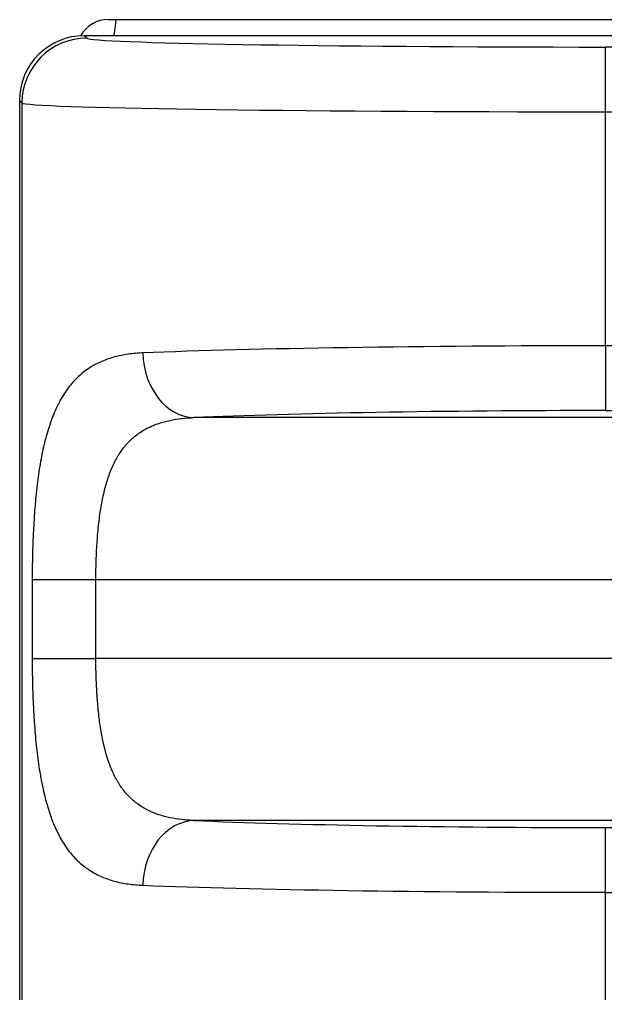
# Model space of a CAD drawing. Header units: millimetres. Extents: x -36 to 4467, y 2 to 3322.
# Drawn here: x 70.57 to 88.65, y 1501.8 to 1531.86 of the extents above; entities that cross this region are included whole.
import ezdxf

# ---------------------------------------------------------------- set-up
doc = ezdxf.new("R2010")
doc.units = ezdxf.units.MM

msp = doc.modelspace()

# ---------------------------------------------------------------- linework, layer by layer
for p, q in [((73.323, 1531.855), (533.822, 1531.855)), ((73.323, 1531.355), (72.572, 1531.355)), ((72.648, 1531.28), (72.572, 1531.355)), ((533.822, 1531.355), (73.323, 1531.355)), ((108.541, 1531.006), (88.645, 1531.006)), ((88.645, 1529.006), (88.645, 1531.006)), ((70.573, 1529.356), (70.573, 1408.355)), ((70.573, 1529.356), (70.648, 1529.28)), ((70.648, 1529.28), (70.648, 1419.573)), ((88.645, 1529.006), (108.541, 1529.006)), ((88.645, 1521.787), (88.645, 1529.006)), ((108.541, 1521.787), (88.645, 1521.787)), ((88.645, 1521.787), (88.645, 1519.788)), ((89.125, 1519.57), (75.963, 1519.57)), ((88.645, 1519.788), (90.543, 1519.788)), ((70.964, 1514.573), (72.929, 1514.573)), ((70.964, 1514.573), (70.964, 1512.138)), ((72.929, 1512.138), (72.929, 1514.573)), ((72.929, 1514.573), (108.792, 1514.573)), ((70.964, 1512.138), (72.929, 1512.138)), ((96.026, 1512.138), (72.929, 1512.138)), ((89.785, 1507.141), (75.963, 1507.141)), ((88.645, 1506.923), (94.331, 1506.923)), ((88.645, 1504.924), (88.645, 1506.923)), ((88.645, 1486.898), (88.645, 1504.924)), ((88.645, 1504.924), (94.331, 1504.924))]:
    msp.add_line(p, q)
msp.add_arc((73.323, 1530.855), 1, 90, 150.227)
for centre, major_axis, ratio, start_param, end_param in [((73.455, 1531.855), (0, 0.5), 0.176327, 3.141593, 4.712389), ((72.573, 1529.355), (-1.415, 1.415), 0.999695, 5.497939, 7.068431), ((72.648, 1529.28), (-1.414, -1.414), 0.999695, 3.927143, 5.497635), ((88.645, 1531.285), (-16, 0), 0.017455, 0.017453, 1.570796), ((88.645, 1529.285), (-18, 0), 0.015516, 0.017453, 1.570796), ((88.645, 1521.228), (-18, 0), 0.031041, 4.712389, 5.627464), ((75.963, 1521.569), (-0.091, 1.998), 0.792305, 1.534846, 3.084361), ((88.645, 1519.229), (-16, 0), 0.034921, 4.712389, 5.627464), ((75.963, 1505.142), (-0.091, -1.998), 0.792305, 3.198824, 4.74834), ((88.645, 1507.482), (-16, 0), 0.034921, 0.655722, 1.570796), ((88.645, 1505.483), (-18, 0), 0.031041, 0.655722, 1.570796)]:
    msp.add_ellipse(centre, major_axis=major_axis, ratio=ratio, start_param=start_param, end_param=end_param)
for points, knots in [([(74.378, 1521.569), (74.223, 1521.562), (74.073, 1521.549), (73.782, 1521.508), (73.642, 1521.479), (73.371, 1521.406), (73.241, 1521.361), (73.053, 1521.28), (72.991, 1521.251), (72.87, 1521.188), (72.812, 1521.154), (72.641, 1521.045), (72.533, 1520.964), (72.329, 1520.782), (72.233, 1520.681), (72.053, 1520.46), (71.969, 1520.339), (71.85, 1520.141), (71.812, 1520.072), (71.738, 1519.929), (71.703, 1519.854), (71.601, 1519.625), (71.54, 1519.462), (71.456, 1519.202), (71.429, 1519.113), (71.391, 1518.976), (71.378, 1518.929), (71.354, 1518.835), (71.342, 1518.787), (71.285, 1518.546), (71.245, 1518.346), (71.174, 1517.931), (71.143, 1517.715), (71.103, 1517.381), (71.091, 1517.267), (71.073, 1517.094), (71.065, 1517.006), (71.057, 1516.918), (71.052, 1516.859), (71.05, 1516.829), (71.028, 1516.56), (71.012, 1516.319), (70.988, 1515.83), (70.979, 1515.583), (70.967, 1515.082), (70.964, 1514.829), (70.964, 1514.573)], [0, 0, 0, 0, 0.0625, 0.0625, 0.125, 0.125, 0.1875, 0.1875, 0.21875, 0.21875, 0.25, 0.25, 0.3125, 0.3125, 0.375, 0.375, 0.4375, 0.4375, 0.46875, 0.46875, 0.5, 0.5, 0.5625, 0.5625, 0.59375, 0.59375, 0.609375, 0.609375, 0.625, 0.625, 0.6875, 0.6875, 0.75, 0.75, 0.78125, 0.78125, 0.796875, 0.804688, 0.804688, 0.8125, 0.8125, 0.875, 0.875, 0.9375, 0.9375, 1, 1, 1, 1]), ([(72.929, 1514.573), (72.929, 1514.663), (72.93, 1514.752), (72.932, 1514.93), (72.934, 1515.019), (72.942, 1515.283), (72.949, 1515.458), (72.971, 1515.804), (72.984, 1515.975), (73.005, 1516.187), (73.009, 1516.229), (73.019, 1516.313), (73.033, 1516.438), (73.05, 1516.56), (73.085, 1516.8), (73.112, 1516.955), (73.176, 1517.256), (73.212, 1517.401), (73.263, 1517.576), (73.274, 1517.611), (73.295, 1517.68), (73.329, 1517.782), (73.365, 1517.879), (73.442, 1518.068), (73.498, 1518.187), (73.575, 1518.327), (73.591, 1518.355), (73.624, 1518.409), (73.64, 1518.435), (73.691, 1518.514), (73.726, 1518.564), (73.835, 1518.708), (73.912, 1518.795), (74.077, 1518.954), (74.164, 1519.025), (74.349, 1519.154), (74.447, 1519.212), (74.601, 1519.288), (74.654, 1519.311), (74.762, 1519.355), (74.817, 1519.375), (74.983, 1519.431), (75.098, 1519.461), (75.334, 1519.51), (75.455, 1519.529), (75.704, 1519.557), (75.832, 1519.566), (75.963, 1519.57)], [0, 0, 0, 0, 0.03125, 0.03125, 0.0625, 0.0625, 0.125, 0.125, 0.1875, 0.1875, 0.203125, 0.203125, 0.21875, 0.25, 0.25, 0.3125, 0.3125, 0.375, 0.375, 0.390625, 0.390625, 0.40625, 0.4375, 0.4375, 0.5, 0.5, 0.515625, 0.515625, 0.53125, 0.53125, 0.5625, 0.5625, 0.625, 0.625, 0.6875, 0.6875, 0.75, 0.75, 0.78125, 0.78125, 0.8125, 0.8125, 0.875, 0.875, 0.9375, 0.9375, 1, 1, 1, 1]), ([(70.964, 1512.138), (70.964, 1511.882), (70.967, 1511.628), (70.979, 1511.125), (70.988, 1510.876), (71.002, 1510.598), (71.004, 1510.567), (71.007, 1510.505), (71.009, 1510.474), (71.014, 1510.382), (71.025, 1510.199), (71.038, 1510.02), (71.067, 1509.667), (71.09, 1509.439), (71.144, 1508.994), (71.174, 1508.778), (71.219, 1508.517), (71.229, 1508.465), (71.243, 1508.388), (71.248, 1508.362), (71.258, 1508.311), (71.283, 1508.184), (71.31, 1508.062), (71.378, 1507.775), (71.428, 1507.594), (71.539, 1507.25), (71.601, 1507.088), (71.685, 1506.896), (71.702, 1506.859), (71.738, 1506.784), (71.756, 1506.748), (71.811, 1506.641), (71.849, 1506.572), (71.967, 1506.374), (72.051, 1506.253), (72.232, 1506.031), (72.328, 1505.93), (72.481, 1505.793), (72.56, 1505.728), (72.643, 1505.668), (72.699, 1505.629), (72.727, 1505.611), (72.871, 1505.52), (72.99, 1505.457), (73.24, 1505.35), (73.37, 1505.305), (73.64, 1505.232), (73.78, 1505.203), (73.999, 1505.172), (74.073, 1505.164), (74.224, 1505.15), (74.301, 1505.145), (74.378, 1505.142)], [0, 0, 0, 0, 0.0625, 0.0625, 0.125, 0.125, 0.132813, 0.132813, 0.140625, 0.140625, 0.15625, 0.1875, 0.1875, 0.25, 0.25, 0.3125, 0.3125, 0.328125, 0.328125, 0.335938, 0.335938, 0.34375, 0.375, 0.375, 0.4375, 0.4375, 0.5, 0.5, 0.515625, 0.515625, 0.53125, 0.53125, 0.5625, 0.5625, 0.625, 0.625, 0.6875, 0.6875, 0.71875, 0.734375, 0.734375, 0.75, 0.75, 0.8125, 0.8125, 0.875, 0.875, 0.9375, 0.9375, 0.96875, 0.96875, 1, 1, 1, 1]), ([(75.963, 1507.141), (75.898, 1507.143), (75.833, 1507.146), (75.705, 1507.155), (75.641, 1507.161), (75.454, 1507.182), (75.332, 1507.201), (75.096, 1507.25), (74.982, 1507.28), (74.761, 1507.354), (74.654, 1507.397), (74.525, 1507.46), (74.5, 1507.473), (74.45, 1507.501), (74.425, 1507.515), (74.351, 1507.558), (74.303, 1507.589), (74.163, 1507.686), (74.076, 1507.758), (73.911, 1507.917), (73.833, 1508.005), (73.725, 1508.148), (73.69, 1508.198), (73.64, 1508.276), (73.623, 1508.303), (73.591, 1508.357), (73.511, 1508.495), (73.442, 1508.643), (73.34, 1508.894), (73.295, 1509.026), (73.233, 1509.235), (73.214, 1509.306), (73.187, 1509.416), (73.178, 1509.453), (73.161, 1509.527), (73.152, 1509.565), (73.113, 1509.754), (73.085, 1509.91), (73.038, 1510.229), (73.018, 1510.393), (72.993, 1510.644), (72.985, 1510.729), (72.975, 1510.858), (72.972, 1510.901), (72.966, 1510.988), (72.963, 1511.032), (72.95, 1511.25), (72.942, 1511.426), (72.931, 1511.78), (72.929, 1511.958), (72.929, 1512.138)], [0, 0, 0, 0, 0.03125, 0.03125, 0.0625, 0.0625, 0.125, 0.125, 0.1875, 0.1875, 0.25, 0.25, 0.265625, 0.265625, 0.28125, 0.28125, 0.3125, 0.3125, 0.375, 0.375, 0.4375, 0.4375, 0.46875, 0.46875, 0.484375, 0.484375, 0.5, 0.5625, 0.5625, 0.625, 0.625, 0.65625, 0.65625, 0.671875, 0.671875, 0.6875, 0.6875, 0.75, 0.75, 0.8125, 0.8125, 0.84375, 0.84375, 0.859375, 0.859375, 0.875, 0.875, 0.9375, 0.9375, 1, 1, 1, 1])]:
    msp.add_open_spline(points, degree=3, knots=knots)

doc.saveas('drawing.dxf')
